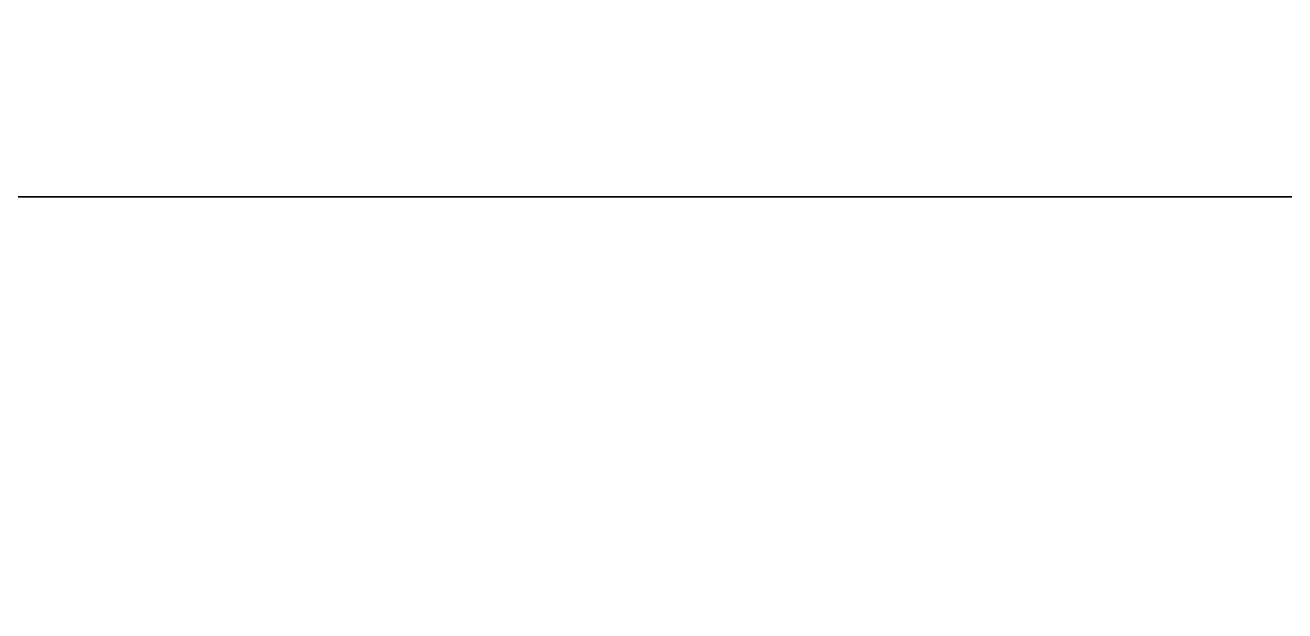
# Model space of a CAD drawing. Extents: x 34233638 to 35010029, y 7400000 to 8016345.
# Drawn here: x 34703070 to 34748272, y 7535153 to 7556151 of the extents above; entities that cross this region are included whole.
import ezdxf

# ---------------------------------------------------------------- set-up
doc = ezdxf.new("R2010")
doc.units = 0
doc.header["$LTSCALE"] = 6
doc.header["$MEASUREMENT"] = 0
doc.layers.get('0').update_dxf_attribs({"linetype": 'CONTINUOUS'})
doc.layers.add('X-BOITE-PL', color=248, linetype='CONTINUOUS')
doc.layers.add('X-CUBE', color=188, linetype='CONTINUOUS')

# ---------------------------------------------------------------- blocks, each defined once
blk = doc.blocks.new('CUBEX')
at = {"layer": 'X-CUBE'}
for points in [[(0, 0, 50000), (50000, 0, 50000), (50000, 50000, 50000), (0, 50000, 50000)], [(0, 0, 0), (50000, 0, 0), (50000, 50000, 0), (0, 50000, 0)]]:
    blk.add_polyline3d(points, close=True, dxfattribs=at)
for points in [[(0, 50000, 0), (0, 50000, 50000), (50000, 50000, 50000), (50000, 50000, 0)], [(0, 0, 0), (0, 0, 50000), (50000, 0, 50000), (50000, 0, 0)]]:
    blk.add_polyline3d(points, dxfattribs=at)
blk = doc.blocks.new('CUBE1')
at = {"layer": 'X-CUBE'}
for p in [(200000, 150000, -50000), (200000, 150000, -100000), (200000, 100000, -50000), (200000, 100000, -100000)]:
    blk.add_blockref('CUBEX', p, dxfattribs=at)
blk = doc.blocks.new('BOITE1')
at = {"layer": 'X-BOITE-PL'}
blk.add_polyline3d([(0, 150000, -100000), (500000, 150000, -100000)], dxfattribs=at)

msp = doc.modelspace()

# ---------------------------------------------------------------- block references
for name in ['CUBE1', 'BOITE1']:
    msp.add_blockref(name, (34500000, 7400000))

doc.saveas('drawing.dxf')
